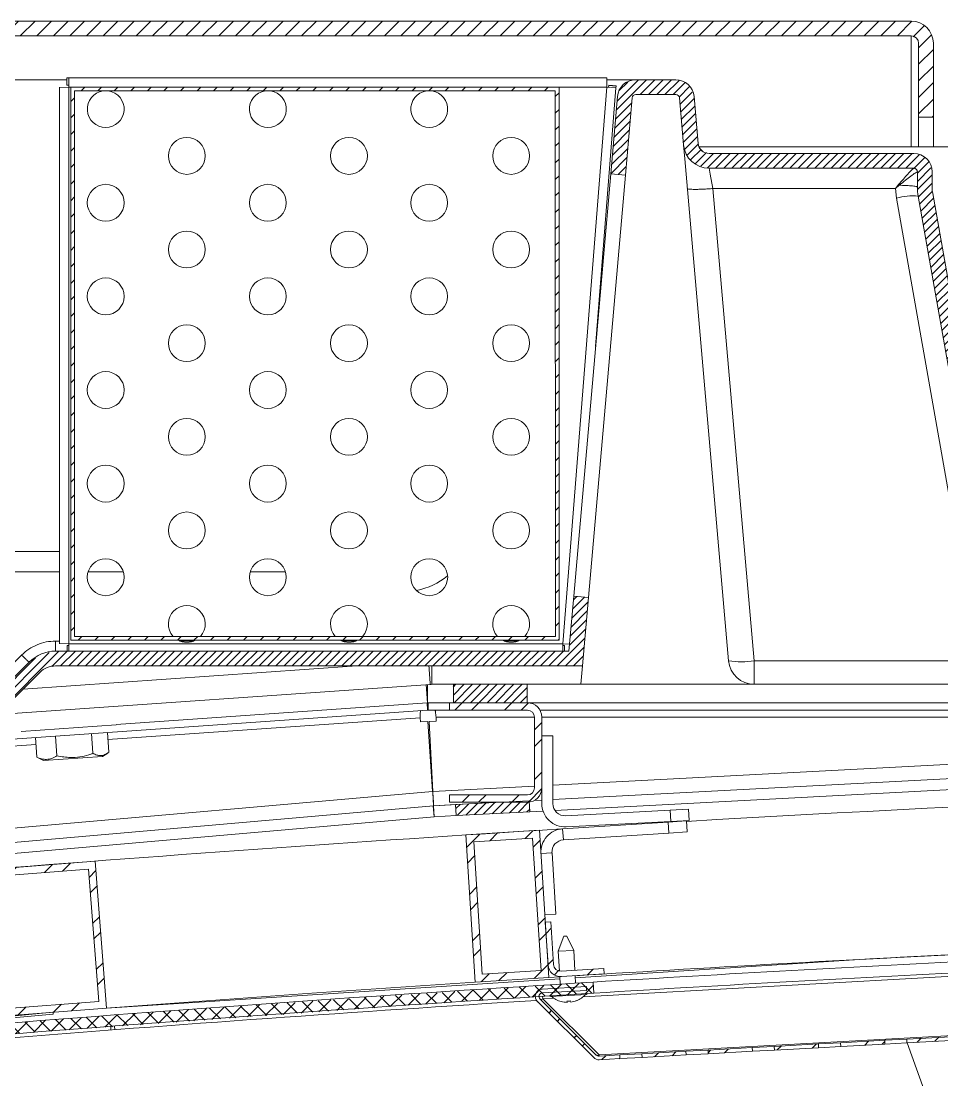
# Model space of a CAD drawing. Header units: millimetres. Extents: x -16985 to -606, y 2122 to 9380.
# Drawn here: x -2668.5 to -2418.7, y 7370.9 to 7658.1 of the extents above; entities that cross this region are included whole.
import ezdxf

# ---------------------------------------------------------------- set-up
doc = ezdxf.new("R2010")
doc.units = ezdxf.units.MM
doc.linetypes.add('K5LT32768', pattern=[0])
doc.linetypes.add('K5LT_THIN', pattern=[0])
pattern_1 = [(45, (0, 0), (-6.735192, 6.735192), []), (45, (4.49, 0), (-6.735192, 6.735192), [])]
pattern_2 = [(45, (0, 0), (-1.122532, 1.122532), [])]
pattern_3 = [(45, (0, 0), (-2.245064, 2.245064), [])]

msp = doc.modelspace()

# ---------------------------------------------------------------- hatches: boundary and pattern name
h = msp.add_hatch()
h.set_pattern_fill('ANSI31_ISO', style=0, pattern_type=0)
h.set_pattern_definition(pattern_3)
h.paths.add_polyline_path([(-2990.31, 7428.67), (-2990.23, 7429.53), (-2987.71, 7449.21), (-2983.9, 7467.45), (-2982.42, 7470.14), (-2980.33, 7471.56), (-2977.63, 7473.51), (-2976.36, 7475.71), (-2966.57, 7503.22), (-2966.16, 7505.57), (-2966.16, 7514.75), (-2965.54, 7517.42), (-2956.02, 7534.82), (-2945.12, 7551.39), (-2932.93, 7567.04), (-2919.51, 7581.65), (-2904.96, 7595.13), (-2889.37, 7607.39), (-2872.85, 7618.36), (-2855.49, 7627.97), (-2837.42, 7636.14), (-2818.75, 7642.83), (-2799.59, 7648), (-2780.09, 7651.6), (-2760.36, 7653.62), (-2745.17, 7654.09), (-2426.96, 7654.09), (-2425.39, 7653.33), (-2424.96, 7652.09), (-2424.96, 7632.09), (-2420.96, 7632.09), (-2420.96, 7652.09), (-2421.75, 7655.06), (-2423.9, 7657.26), (-2426.86, 7658.09), (-2426.96, 7658.09), (-2745.17, 7658.09), (-2765.15, 7657.29), (-2785, 7654.9), (-2804.6, 7650.93), (-2823.81, 7645.4), (-2842.53, 7638.36), (-2860.62, 7629.84), (-2877.97, 7619.9), (-2894.47, 7608.61), (-2910.02, 7596.04), (-2924.51, 7582.26), (-2937.86, 7567.37), (-2949.97, 7551.46), (-2960.78, 7534.63), (-2969.12, 7519.2), (-2970.15, 7515.35), (-2970.16, 7514.75), (-2970.16, 7505.57), (-2970.34, 7504.56), (-2980.13, 7477.05), (-2981.53, 7475.41), (-2981.83, 7475.27), (-2985.15, 7473.07), (-2987.34, 7469.75), (-2987.78, 7468.42), (-2991.82, 7448.83), (-2994.22, 7429.88), (-2994.35, 7428.39)])
h = msp.add_hatch()
h.set_pattern_fill('ANSI31_ISO', style=0, pattern_type=0)
h.set_pattern_definition(pattern_3)
h.paths.add_polyline_path([(-2522.54, 7640.19), (-2655.04, 7640.19), (-2655.03, 7490.19), (-2522.53, 7490.19)])
h.paths.add_polyline_path([(-2654.04, 7639.19), (-2523.54, 7639.19), (-2523.53, 7491.19), (-2654.03, 7491.19)])
h = msp.add_hatch()
h.set_pattern_fill('ANSI31_ISO', style=0, pattern_type=0)
h.set_pattern_definition(pattern_2)
h.paths.add_polyline_path([(-2425.29, 7617.19), (-2425.29, 7613.06), (-2425.08, 7610.63), (-2402.75, 7483.97), (-2401.41, 7480.93), (-2398.82, 7478.85), (-2395.85, 7478.19), (-2301.29, 7478.19), (-2301.29, 7482.19), (-2395.85, 7482.19), (-2397.86, 7482.96), (-2398.81, 7484.67), (-2421.14, 7611.33), (-2421.29, 7613.06), (-2421.29, 7617.19), (-2422.08, 7619.87), (-2424.18, 7621.72), (-2426.29, 7622.19), (-2481.79, 7622.19), (-2483.8, 7622.96), (-2484.78, 7624.88), (-2484.78, 7624.93), (-2485.89, 7637.62), (-2486.91, 7640.23), (-2489.17, 7641.89), (-2490.87, 7642.19), (-2501.71, 7642.19), (-2504.4, 7641.4), (-2506.24, 7639.3), (-2506.69, 7637.62), (-2508.52, 7616.69), (-2504.54, 7616.34), (-2502.71, 7637.27), (-2502.26, 7638.02), (-2501.71, 7638.19), (-2490.87, 7638.19), (-2490.09, 7637.81), (-2489.88, 7637.27), (-2488.77, 7624.58), (-2487.7, 7621.43), (-2485.3, 7619.13), (-2482.11, 7618.19), (-2481.79, 7618.19), (-2426.29, 7618.19), (-2425.51, 7617.81)])
h = msp.add_hatch()
h.set_pattern_fill('ANSI31_ISO', style=0, pattern_type=0)
h.set_pattern_definition(pattern_2)
h.paths.add_polyline_path([(-2518.55, 7502.13), (-2519.85, 7487.19), (-2659.15, 7487.19), (-2663.05, 7486.39), (-2666.22, 7484.26), (-2675.84, 7474.64), (-2677.75, 7473.77), (-2720.08, 7470.81), (-2722.14, 7471.44), (-2723.25, 7473.29), (-2723.29, 7473.8), (-2723.29, 7508.19), (-2724.08, 7511.16), (-2726.23, 7513.35), (-2729.19, 7514.19), (-2729.29, 7514.19), (-2737.29, 7514.19), (-2740.26, 7513.4), (-2742.45, 7511.25), (-2743.29, 7508.29), (-2743.29, 7508.19), (-2743.29, 7471.98), (-2744.07, 7469.97), (-2745.99, 7469), (-2746.08, 7468.99), (-2938.79, 7455.52), (-2938.79, 7542.1), (-2949.55, 7525.73), (-2951.64, 7522.19), (-2947.01, 7522.19), (-2942.79, 7529.05), (-2942.79, 7451.23), (-2745.8, 7465), (-2742.64, 7466.01), (-2740.3, 7468.37), (-2739.31, 7471.54), (-2739.29, 7471.98), (-2739.29, 7508.19), (-2738.53, 7509.76), (-2737.29, 7510.19), (-2729.29, 7510.19), (-2727.72, 7509.43), (-2727.29, 7508.19), (-2727.29, 7473.8), (-2726.5, 7470.57), (-2724.32, 7468.07), (-2721.22, 7466.86), (-2719.8, 7466.82), (-2677.47, 7469.78), (-2674.31, 7470.79), (-2673.01, 7471.81), (-2663.39, 7481.43), (-2660.74, 7482.97), (-2659.15, 7483.19), (-2516.19, 7483.19), (-2514.56, 7501.78)])
h = msp.add_hatch()
h.set_pattern_fill('ANSI31_ISO', style=0, pattern_type=0)
h.set_pattern_definition(pattern_2)
h.paths.add_polyline_path([(-2531.21, 7478.19), (-2551.21, 7478.19), (-2551.21, 7473.19), (-2531.21, 7473.19)])
h = msp.add_hatch()
h.set_pattern_fill('ANSI32_ISO', style=0, pattern_type=0)
h.set_pattern_definition(pattern_1)
h.paths.add_polyline_path([(-2552.21, 7471.19), (-2531.11, 7471.19), (-2529.62, 7470.46), (-2529.21, 7469.29), (-2529.21, 7450.09), (-2529.93, 7448.6), (-2531.11, 7448.19), (-2552.21, 7448.19), (-2552.21, 7446.19), (-2531.11, 7446.19), (-2528.77, 7446.97), (-2527.37, 7448.99), (-2527.21, 7450.09), (-2527.21, 7469.29), (-2527.99, 7471.63), (-2530.02, 7473.03), (-2531.11, 7473.19), (-2552.21, 7473.19)])
h = msp.add_hatch()
h.set_pattern_fill('ANSI31_ISO', style=0, pattern_type=0)
h.set_pattern_definition(pattern_2)
h.paths.add_polyline_path([(-2530.61, 7446.62), (-2550.58, 7445.57), (-2550.42, 7442.58), (-2530.45, 7443.62)])
h = msp.add_hatch()
h.set_pattern_fill('ANSI32_ISO', style=0, pattern_type=0)
h.set_pattern_definition(pattern_1)
h.paths.add_polyline_path([(-2527.84, 7438.59), (-2547.8, 7437.32), (-2545.25, 7397.4), (-2525.29, 7398.67)])
h.paths.add_polyline_path([(-2543.38, 7399.52), (-2545.67, 7435.45), (-2529.71, 7436.47), (-2527.42, 7400.54)])
h = msp.add_hatch()
h.set_pattern_fill('ANSI32_ISO', style=0, pattern_type=0)
h.set_pattern_definition(pattern_1)
h.paths.add_polyline_path([(-2675.2, 7388.02), (-2645.29, 7390.35), (-2648.4, 7430.23), (-2678.3, 7427.9)])
h.paths.add_polyline_path([(-2650.23, 7428.08), (-2647.44, 7392.18), (-2673.36, 7390.17), (-2676.16, 7426.06)])
h = msp.add_hatch()
h.set_pattern_fill('ANSI32_ISO', style=0, pattern_type=0)
h.set_pattern_definition(pattern_1)
h.paths.add_polyline_path([(-2524.75, 7413.73), (-2526.25, 7413.64), (-2525.51, 7402.06), (-2524.6, 7399.95), (-2522.55, 7398.91), (-2521.9, 7398.89), (-2510.32, 7399.62), (-2510.42, 7401.12), (-2521.99, 7400.38), (-2523.53, 7401.01), (-2524.01, 7402.16)])
h = msp.add_hatch()
h.set_pattern_fill('ANSI32_ISO', style=0, pattern_type=0)
h.set_pattern_definition(pattern_1)
h.paths.add_polyline_path([(-2524.75, 7413.73), (-2526.25, 7413.64), (-2525.51, 7402.06), (-2524.6, 7399.95), (-2522.55, 7398.91), (-2521.9, 7398.89), (-2510.32, 7399.62), (-2510.42, 7401.12), (-2521.99, 7400.38), (-2523.53, 7401.01), (-2524.01, 7402.16)])
h = msp.add_hatch()
h.set_pattern_fill('ANSI37_ISO', style=0, pattern_type=0)
h.set_pattern_definition([(45, (0, 0), (-2.245064, 2.245064), []), (135, (0, 0), (-2.245064, -2.245064), [])])
h.paths.add_polyline_path([(-2673.2, 7386.17), (-2672.96, 7383.18), (-2553.58, 7391.84), (-2513.13, 7394.41), (-2513.31, 7397.41), (-2632.75, 7389.29)])
h = msp.add_hatch()
h.set_pattern_fill('ANSI32_ISO', style=0, pattern_type=0)
h.set_pattern_definition(pattern_1)
h.paths.add_polyline_path([(-2527.03, 7394.51), (-2515.04, 7395.17), (-2515.1, 7396.17), (-2527.09, 7395.51), (-2528.61, 7394.67), (-2528.89, 7392.95), (-2528.39, 7392.1), (-2513.12, 7376.91), (-2511.6, 7376.34), (-2506.01, 7376.64), (-2506.06, 7377.64), (-2511.66, 7377.33), (-2512.42, 7377.62), (-2527.68, 7392.8), (-2527.97, 7393.63), (-2527.5, 7394.36)])
h = msp.add_hatch()
h.set_pattern_fill('ANSI32_ISO', style=0, pattern_type=0)
h.set_pattern_definition(pattern_1)
h.paths.add_polyline_path([(-2446.1, 7379.95), (-2434.12, 7380.61), (-2434.17, 7381.61), (-2446.15, 7380.95)])
h = msp.add_hatch()
h.set_pattern_fill('ANSI32_ISO', style=0, pattern_type=0)
h.set_pattern_definition(pattern_1)
h.paths.add_polyline_path([(-2428.13, 7380.94), (-2416.14, 7381.6), (-2416.2, 7382.6), (-2428.18, 7381.94)])
h = msp.add_hatch()
h.set_pattern_fill('ANSI32_ISO', style=0, pattern_type=0)
h.set_pattern_definition(pattern_1)
h.paths.add_polyline_path([(-2500.02, 7376.97), (-2488.03, 7377.64), (-2488.09, 7378.63), (-2500.07, 7377.97)])
h = msp.add_hatch()
h.set_pattern_fill('ANSI32_ISO', style=0, pattern_type=0)
h.set_pattern_definition(pattern_1)
h.paths.add_polyline_path([(-2482.04, 7377.97), (-2470.06, 7378.63), (-2470.12, 7379.63), (-2482.1, 7378.97)])
h = msp.add_hatch()
h.set_pattern_fill('ANSI32_ISO', style=0, pattern_type=0)
h.set_pattern_definition(pattern_1)
h.paths.add_polyline_path([(-2464.07, 7378.96), (-2452.09, 7379.62), (-2452.14, 7380.62), (-2464.13, 7379.96)])

# ---------------------------------------------------------------- linework, layer by layer
at = {"color": 7, "linetype": 'K5LT_THIN', "lineweight": 18}
for p, q in [((-2745.17, 7658.09), (-2426.96, 7658.09)), ((-2745.17, 7654.09), (-2426.96, 7654.09)), ((-2424.96, 7652.09), (-2424.96, 7632.09)), ((-2420.96, 7652.09), (-2420.96, 7632.09)), ((-2656.04, 7640.69), (-2656.04, 7642.69)), ((-2656.04, 7642.69), (-2655.54, 7642.69)), ((-2655.54, 7642.69), (-2655.54, 7640.19)), ((-2509.58, 7642.69), (-2655.54, 7642.69)), ((-2509.58, 7640.19), (-2509.58, 7642.69)), ((-2509.58, 7642.69), (-2509.58, 7642.57)), ((-2509.54, 7642.69), (-2509.58, 7642.69)), ((-2509.54, 7640.69), (-2509.54, 7642.69)), ((-2656.04, 7642.19), (-2743.79, 7642.19)), ((-2658.04, 7640.19), (-2658.03, 7489.19)), ((-2655.54, 7640.69), (-2656.04, 7640.69)), ((-2655.53, 7489.19), (-2655.54, 7640.19)), ((-2655.04, 7640.19), (-2655.03, 7490.19)), ((-2522.54, 7640.19), (-2655.04, 7640.19)), ((-2522.54, 7640.19), (-2522.53, 7490.19)), ((-2509.58, 7640.19), (-2521.5, 7489.19)), ((-2512.62, 7569.88), (-2507.08, 7639.99)), ((-2509.58, 7640.69), (-2509.54, 7640.69)), ((-2501.71, 7642.19), (-2509.54, 7642.19)), ((-2509.04, 7640.65), (-2509.08, 7640.15)), ((-2509.04, 7640.69), (-2507.04, 7640.53)), ((-2509.04, 7640.69), (-2509.04, 7640.65)), ((-2507.04, 7640.49), (-2509.04, 7640.65)), ((-2507.04, 7640.49), (-2507.08, 7639.99)), ((-2507.04, 7640.49), (-2507.04, 7640.53)), ((-2490.87, 7642.19), (-2501.71, 7642.19)), ((-2654.04, 7639.19), (-2654.03, 7491.19)), ((-2523.54, 7639.19), (-2654.04, 7639.19)), ((-2523.54, 7639.19), (-2523.53, 7491.19)), ((-2508.52, 7616.69), (-2506.69, 7637.62)), ((-2504.54, 7616.34), (-2502.71, 7637.27)), ((-2490.87, 7638.19), (-2501.71, 7638.19)), ((-2488.77, 7624.58), (-2489.88, 7637.27)), ((-2484.78, 7624.93), (-2485.89, 7637.62)), ((-2424.96, 7632.09), (-2420.96, 7632.09)), ((-2424.96, 7624.1), (-2424.96, 7632.09)), ((-2420.96, 7624.1), (-2420.96, 7632.09)), ((-2488.43, 7620.77), (-2488.77, 7624.58)), ((-2484.55, 7624.03), (-2247.66, 7624.03)), ((-2476.52, 7484.58), (-2488.43, 7620.77)), ((-2426.29, 7622.19), (-2481.79, 7622.19)), ((-2518.55, 7502.13), (-2508.52, 7616.69)), ((-2508.52, 7616.69), (-2504.54, 7616.34)), ((-2426.29, 7618.19), (-2481.79, 7618.19)), ((-2481.49, 7616.61), (-2481.79, 7618.19)), ((-2480.76, 7612.71), (-2481.49, 7616.61)), ((-2425.29, 7613.06), (-2425.29, 7617.19)), ((-2421.29, 7613.06), (-2421.29, 7617.19)), ((-2514.56, 7501.78), (-2504.54, 7616.34)), ((-2430.41, 7613.75), (-2431.27, 7612.71)), ((-2431.27, 7612.71), (-2480.76, 7612.71)), ((-2480.76, 7612.71), (-2469.55, 7484.58)), ((-2430.24, 7613.58), (-2431.27, 7612.71)), ((-2430.99, 7610.11), (-2431.27, 7612.71)), ((-2421.14, 7611.33), (-2398.81, 7484.67)), ((-2408.85, 7484.58), (-2430.99, 7610.11)), ((-2425.08, 7610.63), (-2402.75, 7483.97)), ((-2658.03, 7514.19), (-2717.29, 7514.19)), ((-2519.85, 7487.19), (-2518.55, 7502.13)), ((-2514.56, 7501.78), (-2518.55, 7502.13)), ((-2516.19, 7483.19), (-2514.56, 7501.78)), ((-2655.03, 7490.19), (-2522.53, 7490.19)), ((-2654.03, 7491.19), (-2523.53, 7491.19)), ((-2659.15, 7487.19), (-2659.15, 7489.93)), ((-2656.03, 7488.69), (-2656.03, 7487.19)), ((-2656.03, 7488.69), (-2655.53, 7488.69)), ((-2655.53, 7489.19), (-2655.53, 7487.19)), ((-2521.5, 7489.19), (-2655.53, 7489.19)), ((-2521.5, 7489.19), (-2519.69, 7489.04)), ((-2521.5, 7487.19), (-2521.5, 7489.19)), ((-2521.03, 7488.69), (-2521.5, 7488.69)), ((-2521.03, 7488.69), (-2521.03, 7487.19)), ((-2668.34, 7486.12), (-2677.96, 7476.5)), ((-2519.85, 7487.19), (-2659.15, 7487.19)), ((-2408.85, 7484.58), (-2469.55, 7484.58)), ((-2469.55, 7484.58), (-2469.55, 7478.19)), ((-2675.84, 7474.64), (-2666.22, 7484.26)), ((-2516.19, 7483.19), (-2659.15, 7483.19)), ((-2516.63, 7478.19), (-2516.19, 7483.19)), ((-2673.01, 7471.81), (-2663.39, 7481.43)), ((-2557.03, 7480.03), (-2557.03, 7478.19)), ((-2557.45, 7478.17), (-2677.47, 7469.78)), ((-2558.55, 7478.1), (-2558.21, 7473.19)), ((-2558.21, 7478.12), (-2558.21, 7473.19)), ((-2557.45, 7478.17), (-2557.24, 7478.18)), ((-2557.03, 7478.19), (-2557.24, 7478.18)), ((-2551.21, 7478.19), (-2557.03, 7478.19)), ((-2551.21, 7478.19), (-2551.21, 7473.19)), ((-2531.21, 7478.19), (-2551.21, 7478.19)), ((-2531.21, 7478.19), (-2531.21, 7473.19)), ((-2516.63, 7478.19), (-2531.21, 7478.19)), ((-2469.55, 7478.19), (-2516.63, 7478.19)), ((-2408.85, 7478.19), (-2469.55, 7478.19)), ((-2558.35, 7473.18), (-2642.71, 7467.28)), ((-2558.21, 7473.19), (-2558.35, 7473.18)), ((-2558.21, 7471.18), (-2558.35, 7473.18)), ((-2558.28, 7474.24), (-2558.21, 7474.24)), ((-2558.27, 7474.08), (-2558.21, 7474.08)), ((-2558.07, 7473.19), (-2558.21, 7473.19)), ((-2558.07, 7473.19), (-2558.07, 7471.19)), ((-2552.21, 7473.19), (-2558.07, 7473.19)), ((-2552.21, 7473.19), (-2552.21, 7471.19)), ((-2531.11, 7473.19), (-2552.21, 7473.19)), ((-2531.21, 7473.19), (-2551.21, 7473.19)), ((-2367.21, 7473.19), (-2531.11, 7473.19)), ((-2558.21, 7471.18), (-2740.62, 7458.43)), ((-2552.21, 7471.19), (-2558.07, 7471.19)), ((-2531.11, 7471.19), (-2552.21, 7471.19)), ((-2367.21, 7471.19), (-2527.7, 7471.19)), ((-2668.47, 7465.4), (-2642.7, 7467.2)), ((-2560.14, 7467.98), (-2560.22, 7469.14)), ((-2558.14, 7468.08), (-2560.14, 7467.98)), ((-2556.82, 7449.16), (-2558.14, 7468.08)), ((-2555.9, 7468.2), (-2557.74, 7468.1)), ((-2557.74, 7468.1), (-2556.75, 7449.16)), ((-2555.9, 7469.29), (-2555.9, 7468.2)), ((-2529.21, 7450.09), (-2529.21, 7469.29)), ((-2527.21, 7450.09), (-2527.21, 7469.29)), ((-2648.99, 7459.47), (-2649.36, 7464.81)), ((-2644.69, 7459.77), (-2645.07, 7465.11)), ((-2664.23, 7458.4), (-2664.6, 7463.74)), ((-2658.75, 7458.79), (-2659.13, 7464.13)), ((-2524.21, 7464.19), (-2527.21, 7464.19)), ((-2524.21, 7464.19), (-2524.21, 7445.83)), ((-2646.41, 7458.6), (-2662.37, 7457.48)), ((-2646.41, 7458.6), (-2645, 7459.55)), ((-2664.23, 7458.4), (-2663.88, 7458.26)), ((-2663.9, 7458.23), (-2662.37, 7457.48)), ((-2395.11, 7453.72), (-2524.21, 7446.96)), ((-2524.21, 7446.96), (-2405.78, 7453.16)), ((-2527.21, 7450.09), (-2527.21, 7445.83)), ((-2523.65, 7443.98), (-2405.62, 7450.17)), ((-2556.55, 7445.26), (-2556.75, 7449.16)), ((-2552.21, 7448.19), (-2552.21, 7446.19)), ((-2552.21, 7448.19), (-2531.11, 7448.19)), ((-2739.98, 7429.22), (-2556.55, 7445.26)), ((-2556.68, 7445.25), (-2556.41, 7442.26)), ((-2550.58, 7445.57), (-2556.57, 7445.26)), ((-2556.57, 7445.26), (-2556.41, 7442.26)), ((-2538.94, 7446.19), (-2556.55, 7445.26)), ((-2552.21, 7446.19), (-2531.11, 7446.19)), ((-2530.61, 7446.62), (-2550.58, 7445.57)), ((-2550.58, 7445.57), (-2550.42, 7442.58)), ((-2530.61, 7446.62), (-2530.45, 7443.62)), ((-2529.18, 7446.7), (-2527.21, 7446.8)), ((-2527.21, 7446.8), (-2529.18, 7446.7)), ((-2487.37, 7444.28), (-2492.36, 7444.02)), ((-2487.21, 7441.28), (-2487.37, 7444.28)), ((-2556.41, 7442.26), (-2739.72, 7426.23)), ((-2550.42, 7442.58), (-2556.41, 7442.26)), ((-2530.45, 7443.62), (-2550.42, 7442.58)), ((-2530.45, 7443.62), (-2526.88, 7443.81)), ((-2520.74, 7442.53), (-2492.36, 7444.02)), ((-2492.36, 7444.02), (-2492.2, 7441.02)), ((-2527.84, 7438.59), (-2547.8, 7437.32)), ((-2525.29, 7398.67), (-2527.84, 7438.59)), ((-2492.91, 7440.82), (-2521.55, 7438.99)), ((-2521.55, 7438.99), (-2521.36, 7436)), ((-2520.58, 7439.53), (-2492.2, 7441.02)), ((-2492.91, 7440.82), (-2487.92, 7441.13)), ((-2492.72, 7437.82), (-2492.91, 7440.82)), ((-2492.2, 7441.02), (-2487.21, 7441.28)), ((-2487.92, 7441.13), (-2487.73, 7438.14)), ((-2547.8, 7437.32), (-2545.25, 7397.4)), ((-2529.71, 7436.47), (-2545.67, 7435.45)), ((-2527.42, 7400.54), (-2529.71, 7436.47)), ((-2492.72, 7437.82), (-2521.36, 7436)), ((-2487.73, 7438.14), (-2492.72, 7437.82)), ((-2545.67, 7435.45), (-2543.38, 7399.52)), ((-2648.4, 7430.23), (-2678.3, 7427.9)), ((-2645.29, 7390.35), (-2648.4, 7430.23)), ((-2524.44, 7432.49), (-2527.44, 7432.3)), ((-2524.44, 7432.49), (-2523.38, 7415.83)), ((-2650.23, 7428.08), (-2676.16, 7426.06)), ((-2647.44, 7392.18), (-2650.23, 7428.08)), ((-2526.37, 7415.64), (-2523.38, 7415.83)), ((-2526.25, 7413.64), (-2524.75, 7413.73)), ((-2526.25, 7413.64), (-2525.51, 7402.06)), ((-2524.75, 7413.73), (-2524.01, 7402.16)), ((-2521.26, 7409.85), (-2522.74, 7405.77)), ((-2521.26, 7409.85), (-2520.46, 7409.9)), ((-2518.54, 7406), (-2520.46, 7409.9)), ((-2518.54, 7406), (-2522.74, 7405.77)), ((-2522.74, 7405.77), (-2522.44, 7400.41)), ((-2518.25, 7400.62), (-2518.54, 7406)), ((-2436.29, 7403.8), (-2406.33, 7405.33)), ((-2521.99, 7400.38), (-2510.42, 7401.12)), ((-2436.72, 7403.77), (-2518.13, 7398.53)), ((-2510.42, 7401.12), (-2510.32, 7399.62)), ((-2436.72, 7403.77), (-2436.72, 7403.78)), ((-2522.32, 7398.26), (-2645.29, 7390.35)), ((-2545.25, 7397.4), (-2525.29, 7398.67)), ((-2543.38, 7399.52), (-2527.42, 7400.54)), ((-2522.36, 7398.85), (-2525.31, 7398.67)), ((-2522.36, 7398.89), (-2522.25, 7396.86)), ((-2521.9, 7398.89), (-2510.32, 7399.62)), ((-2518.05, 7397.12), (-2518.16, 7399.12)), ((-2515.1, 7396.17), (-2527.09, 7395.51)), ((-2515.04, 7395.17), (-2515.1, 7396.17)), ((-2513.13, 7394.41), (-2513.31, 7397.41)), ((-2527.68, 7392.8), (-2512.42, 7377.62)), ((-2515.04, 7395.17), (-2527.03, 7394.51)), ((-2511.67, 7377.66), (-2526.94, 7392.85)), ((-2524.97, 7393.52), (-2514.98, 7394.08)), ((-2524.97, 7393.68), (-2524.97, 7393.52)), ((-2514.98, 7394.08), (-2514.99, 7394.3)), ((-2675.2, 7388.02), (-2645.29, 7390.35)), ((-2673.36, 7390.17), (-2647.44, 7392.18)), ((-2528.39, 7392.1), (-2513.12, 7376.91)), ((-2521.98, 7392.15), (-2521.98, 7392.13)), ((-2520.39, 7392.24), (-2520.37, 7391.91)), ((-2519.37, 7391.97), (-2519.39, 7392.29)), ((-2517.8, 7392.36), (-2517.8, 7392.38)), ((-2675.32, 7387.78), (-2659.91, 7389.21)), ((-2659.75, 7388.72), (-2675.28, 7387.28)), ((-2659.8, 7389.22), (-2659.75, 7388.72)), ((-2645.04, 7385.35), (-2643.73, 7385.44)), ((-2645.04, 7385.35), (-2644.16, 7385.41)), ((-2644.16, 7385.41), (-2644.1, 7384.42)), ((-2643.73, 7385.44), (-2643.73, 7385.45)), ((-2643.1, 7384.5), (-2643.17, 7385.49)), ((-2404.63, 7383.57), (-2511.67, 7377.66)), ((-2434.17, 7381.61), (-2446.15, 7380.95)), ((-2434.17, 7381.61), (-2428.18, 7381.94)), ((-2434.12, 7380.61), (-2434.17, 7381.61)), ((-2416.2, 7382.6), (-2428.18, 7381.94)), ((-2428.18, 7381.94), (-2428.13, 7380.94)), ((-2416.14, 7381.6), (-2428.13, 7380.94)), ((-2488.09, 7378.63), (-2500.07, 7377.97)), ((-2488.09, 7378.63), (-2482.1, 7378.97)), ((-2488.03, 7377.64), (-2488.09, 7378.63)), ((-2470.12, 7379.63), (-2482.1, 7378.97)), ((-2482.1, 7378.97), (-2482.04, 7377.97)), ((-2470.06, 7378.63), (-2482.04, 7377.97)), ((-2470.12, 7379.63), (-2464.13, 7379.96)), ((-2470.06, 7378.63), (-2470.12, 7379.63)), ((-2470.06, 7378.63), (-2464.07, 7378.96)), ((-2452.14, 7380.62), (-2464.13, 7379.96)), ((-2464.13, 7379.96), (-2464.07, 7378.96)), ((-2452.09, 7379.62), (-2464.07, 7378.96)), ((-2452.14, 7380.62), (-2446.15, 7380.95)), ((-2452.09, 7379.62), (-2452.14, 7380.62)), ((-2452.09, 7379.62), (-2446.1, 7379.95)), ((-2446.15, 7380.95), (-2446.1, 7379.95)), ((-2434.12, 7380.61), (-2446.1, 7379.95)), ((-2434.12, 7380.61), (-2428.13, 7380.94)), ((-2375.9, 7236.17), (-2428.11, 7380.94)), ((-2511.66, 7377.33), (-2511.67, 7377.66)), ((-2506.06, 7377.64), (-2511.66, 7377.33)), ((-2506.01, 7376.64), (-2511.6, 7376.34)), ((-2506.06, 7377.64), (-2500.07, 7377.97)), ((-2506.01, 7376.64), (-2506.06, 7377.64)), ((-2506.01, 7376.64), (-2500.02, 7376.97)), ((-2500.07, 7377.97), (-2500.02, 7376.97)), ((-2488.03, 7377.64), (-2500.02, 7376.97)), ((-2488.03, 7377.64), (-2482.04, 7377.97))]:
    msp.add_line(p, q, dxfattribs=at)
at = {"color": 8, "linetype": 'K5LT32768', "lineweight": 15, "true_color": 0x808080}
for p, q in [((-2426.96, 7624.18), (-2426.96, 7654.09)), ((-2655.54, 7640.19), (-2655.04, 7640.19)), ((-2522.54, 7640.19), (-2509.58, 7640.19)), ((-2723.32, 7508.71), (-2658.03, 7508.71)), ((-2650.31, 7508.71), (-2640.76, 7508.71)), ((-2606.31, 7508.71), (-2596.75, 7508.71)), ((-2659.15, 7489.93), (-2658.03, 7489.93)), ((-2625.47, 7489.93), (-2621.6, 7489.93)), ((-2581.47, 7489.93), (-2577.6, 7489.93)), ((-2537.46, 7489.93), (-2533.6, 7489.93)), ((-2577.37, 7483.19), (-2667.97, 7476.85)), ((-2557.03, 7483.19), (-2557.03, 7480.03)), ((-2644.93, 7463.21), (-2560.22, 7469.14)), ((-2555.9, 7469.29), (-2529.21, 7469.29)), ((-2527.21, 7469.29), (-2367.21, 7469.29)), ((-2763.44, 7454.93), (-2664.47, 7461.85)), ((-2524.21, 7450.86), (-2367.21, 7459.09)), ((-2556.75, 7449.16), (-2529.21, 7450.6)), ((-2761.69, 7431.23), (-2556.82, 7449.16)), ((-2515.97, 7393.45), (-2402.1, 7399.74)), ((-2526.94, 7392.85), (-2526.98, 7393.55)), ((-2526.94, 7392.85), (-2523.91, 7393.01))]:
    msp.add_line(p, q, dxfattribs=at)
at = {"color": 7, "linetype": 'K5LT_THIN', "const_width": 0.18}
for points in [[(-2655.54, 7640.19), (-2656.02, 7640.19), (-2656.49, 7640.19), (-2656.92, 7640.19), (-2657.3, 7640.19), (-2657.61, 7640.19), (-2657.85, 7640.19), (-2657.99, 7640.19), (-2658.04, 7640.19)], [(-2507.08, 7639.99), (-2507.13, 7639.99), (-2507.27, 7640.01), (-2507.5, 7640.02), (-2507.81, 7640.05), (-2508.19, 7640.08), (-2508.62, 7640.11), (-2509.09, 7640.15), (-2509.58, 7640.19)], [(-2626, 7490.19), (-2624.88, 7489.72), (-2623.53, 7489.54)], [(-2623.53, 7489.54), (-2622.18, 7489.72), (-2621.07, 7490.19)], [(-2582, 7490.19), (-2580.88, 7489.72), (-2579.53, 7489.54)], [(-2579.53, 7489.54), (-2578.18, 7489.72), (-2577.07, 7490.19)], [(-2538, 7490.19), (-2536.88, 7489.72), (-2535.53, 7489.54)], [(-2535.53, 7489.54), (-2534.18, 7489.72), (-2533.07, 7490.19)], [(-2658.03, 7489.19), (-2657.99, 7489.19), (-2657.84, 7489.19), (-2657.61, 7489.19), (-2657.3, 7489.19), (-2656.92, 7489.19), (-2656.49, 7489.19), (-2656.02, 7489.19), (-2655.53, 7489.19)], [(-2545.23, 7397.4), (-2589.76, 7394.4), (-2645.29, 7390.35)]]:
    msp.add_lwpolyline(points, dxfattribs=at)
at = {"color": 7, "linetype": 'K5LT_THIN', "lineweight": 18}
for centre in [(-2623.53, 7621.54), (-2579.53, 7621.54), (-2535.53, 7621.54), (-2645.53, 7608.84), (-2601.53, 7608.84), (-2557.75, 7608.84), (-2623.53, 7596.14), (-2579.53, 7596.14), (-2535.53, 7596.14), (-2645.53, 7583.44), (-2601.53, 7583.44), (-2557.75, 7583.44), (-2623.53, 7570.74), (-2579.53, 7570.74), (-2535.53, 7570.74), (-2645.53, 7558.04), (-2601.53, 7558.04), (-2557.75, 7558.04), (-2623.53, 7545.34), (-2579.53, 7545.34), (-2535.53, 7545.34), (-2645.53, 7532.64), (-2601.53, 7532.64), (-2557.75, 7532.64), (-2623.53, 7519.94), (-2579.53, 7519.94), (-2535.53, 7519.94), (-2645.53, 7507.24), (-2601.53, 7507.24), (-2557.74, 7507.24)]:
    msp.add_circle(centre, 5, dxfattribs=at)
for centre, radius, start, end in [((-2426.96, 7652.09), 6, 0, 90), ((-2426.96, 7652.09), 2, 0, 90), ((-2501.71, 7637.19), 5, 90, 175), ((-2490.87, 7637.19), 5, 5, 90), ((-2645.53, 7634.24), 5, 98.3008, 270), ((-2645.53, 7634.24), 5, 270, 81.6992), ((-2601.53, 7634.24), 5, 98.3352, 270), ((-2601.53, 7634.24), 5, 270, 81.6648), ((-2557.75, 7634.24), 5, 98.3693, 270), ((-2557.75, 7634.24), 5, 270, 81.6307), ((-2501.71, 7637.19), 1, 90, 175), ((-2490.87, 7637.19), 1, 5, 90), ((-2481.79, 7625.19), 7, 185, 270), ((-2481.79, 7625.19), 3, 185, 270), ((-2426.29, 7617.19), 5, 0, 90), ((-2426.29, 7617.19), 1, 0, 90), ((-2411.29, 7613.06), 14, 180, 190), ((-2411.29, 7613.06), 10, 180, 190), ((-2426.52, 7593.12), 17.57, 85.3003, 104.7382), ((-2565.29, 7523.19), 20, 281.8395, 308.8088), ((-2623.53, 7494.54), 5, 317.9469, 222.0531), ((-2579.53, 7494.54), 5, 317.9402, 222.0598), ((-2535.53, 7494.54), 5, 317.9335, 222.0665), ((-2659.15, 7477.19), 10, 90, 135), ((-2473.03, 7504.76), 20.48, 260.1973, 279.8027), ((-2469.55, 7485.19), 7, 185, 270), ((-2659.15, 7477.19), 6, 90, 135), ((-2343.87, 7497.38), 214.45, 183.795, 185.1389), ((-2558.07, 7469.29), 3.9, 90, 94), ((-2531.11, 7469.29), 3.9, 0, 90), ((-2558.07, 7469.29), 1.9, 90, 94), ((-2531.11, 7469.29), 1.9, 0, 90), ((-1965.29, -1543.81), 9000, 86.671044, 93.328956), ((-2531.11, 7450.09), 1.9, 270, 0), ((-2531.11, 7450.09), 3.9, 270, 0), ((-2520.91, 7445.83), 6.3, 180, 273), ((-2520.91, 7445.83), 3.3, 180, 273), ((-1965.29, -1543.81), 9000, 93.545593, 95.648727), ((-2521.15, 7432.7), 6.3, 93.6473, 183.6473), ((-2521.15, 7432.7), 3.3, 93.6473, 183.6473), ((-1965.29, -1543.81), 8960, 92.784357, 93.537649), ((-2522.12, 7402.28), 3.4, 183.6473, 273.6473), ((-2522.12, 7402.28), 1.9, 183.6473, 273.6473), ((-1965.29, -1543.81), 8958, 92.816337, 93.507346), ((-1965.29, -1543.81), 8955, 92.816337, 93.507346), ((-1965.29, -1543.81), 8958, 93.507346, 94.532527), ((-2526.98, 7393.51), 2, 93.1596, 225.1596), ((-1965.29, -1543.81), 8955, 93.507346, 94.532527), ((-2526.98, 7393.51), 1, 93.1596, 225.1596), ((-2527.34, 7393.34), 0.636, 237.4309, 308.8883), ((-2520.23, 7398.49), 6.6, 228.5674, 254.6885), ((-2520.23, 7398.49), 6.6, 291.6307, 317.7519), ((-1965.29, -1543.81), 8954, 93.607365, 94.542583), ((-2520.23, 7398.49), 6.58, 254.6334, 268.8023), ((-2520.23, 7398.49), 6.26, 268.5784, 277.7409), ((-2520.23, 7398.49), 6.58, 277.5169, 291.6859), ((-2511.71, 7378.33), 2, 225.1596, 273.1596), ((-2512.07, 7378.16), 0.636, 237.4309, 308.8883), ((-2511.71, 7378.33), 1, 225.1596, 273.1596)]:
    msp.add_arc(centre, radius, start, end, dxfattribs=at)
for points, knots in [([(-2483.66, 7622.84), (-2483.78, 7622.94), (-2484.14, 7623.23), (-2484.35, 7623.61), (-2484.48, 7623.86)], [0, 0, 0, 0, 0.354699, 1, 1, 1, 1]), ([(-2427.91, 7616.61), (-2428.3, 7616.18), (-2429.08, 7615.31), (-2429.97, 7614.27), (-2430.41, 7613.75)], [0, 0, 0, 0, 0.498253, 1, 1, 1, 1]), ([(-2426.31, 7618.19), (-2426.36, 7618.16), (-2426.45, 7618.12), (-2426.93, 7617.67), (-2427.52, 7617.03), (-2427.91, 7616.61)], [0, 0, 0, 0, 0.241929, 0.497443, 1, 1, 1, 1]), ([(-2427.05, 7616.08), (-2426.62, 7616.39), (-2425.98, 7616.85), (-2425.47, 7617.16), (-2425.37, 7617.18), (-2425.32, 7617.19)], [0, 0, 0, 0, 0.502326, 0.757287, 1, 1, 1, 1]), ([(-2430.41, 7613.75), (-2430.38, 7613.72), (-2430.32, 7613.66), (-2430.26, 7613.6), (-2430.24, 7613.58)], [0, 0, 0, 0, 0.559924, 1, 1, 1, 1]), ([(-2430.24, 7613.58), (-2429.66, 7614.04), (-2428.52, 7614.97), (-2427.54, 7615.71), (-2427.05, 7616.08)], [0, 0, 0, 0, 0.502002, 1, 1, 1, 1]), ([(-2659.15, 7489.93), (-2660, 7489.88), (-2661.71, 7489.78), (-2664.16, 7489), (-2666.44, 7487.82), (-2667.71, 7486.69), (-2668.34, 7486.12)], [0, 0, 0, 0, 0.250018, 0.500016, 0.750004, 1, 1, 1, 1]), ([(-2658.75, 7458.79), (-2659.21, 7458.53), (-2660.14, 7458.02), (-2661.55, 7457.76), (-2662.93, 7457.91), (-2663.79, 7458.24), (-2664.23, 7458.4)], [0, 0, 0, 0, 0.264605, 0.534948, 0.765343, 1, 1, 1, 1]), ([(-2648.99, 7459.47), (-2649.37, 7459.33), (-2650.54, 7458.92), (-2652.58, 7458.44), (-2655.49, 7458.22), (-2657.54, 7458.58), (-2658.75, 7458.79)], [0, 0, 0, 0, 0.124179, 0.374425, 0.630765, 1, 1, 1, 1]), ([(-2644.69, 7459.77), (-2645.05, 7459.52), (-2645.77, 7459.03), (-2646.88, 7458.79), (-2647.96, 7458.95), (-2648.64, 7459.3), (-2648.99, 7459.47)], [0, 0, 0, 0, 0.264605, 0.534948, 0.765343, 1, 1, 1, 1])]:
    msp.add_open_spline(points, degree=3, knots=knots, dxfattribs=at)
for points in [[(-2487.73, 7612.71), (-2487.7, 7612.67), (-2487.64, 7612.6), (-2487.22, 7612.52), (-2486.58, 7612.47), (-2485.97, 7612.46), (-2485.67, 7612.46)], [(-2485.67, 7612.46), (-2485.33, 7612.46), (-2484.65, 7612.47), (-2483.43, 7612.52), (-2482.12, 7612.6), (-2481.21, 7612.67), (-2480.76, 7612.71)], [(-2427.05, 7613.43), (-2427.52, 7613.47), (-2428.45, 7613.54), (-2429.64, 7613.56), (-2430.24, 7613.58)], [(-2425.29, 7613.06), (-2425.31, 7613.1), (-2425.36, 7613.16), (-2425.72, 7613.26), (-2426.26, 7613.35), (-2426.79, 7613.41), (-2427.05, 7613.43)], [(-2666.22, 7484.26), (-2666.27, 7484.27), (-2666.36, 7484.3), (-2666.86, 7484.71), (-2667.54, 7485.33), (-2668.08, 7485.86), (-2668.34, 7486.12)], [(-2560.22, 7469.14), (-2560.21, 7469.39), (-2560.2, 7469.89), (-2560.17, 7470.52), (-2560.13, 7470.96), (-2560.09, 7471.02), (-2560.07, 7471.05)], [(-2556.21, 7471.19), (-2556.18, 7471.16), (-2556.13, 7471.1), (-2556.06, 7470.66), (-2555.98, 7470.03), (-2555.93, 7469.54), (-2555.9, 7469.29)], [(-2556.82, 7449.16), (-2556.78, 7448.65), (-2556.7, 7447.63), (-2556.61, 7446.34), (-2556.54, 7445.44), (-2556.55, 7445.32), (-2556.55, 7445.26)]]:
    msp.add_open_spline(points, degree=3, dxfattribs=at)

doc.saveas('drawing.dxf')
